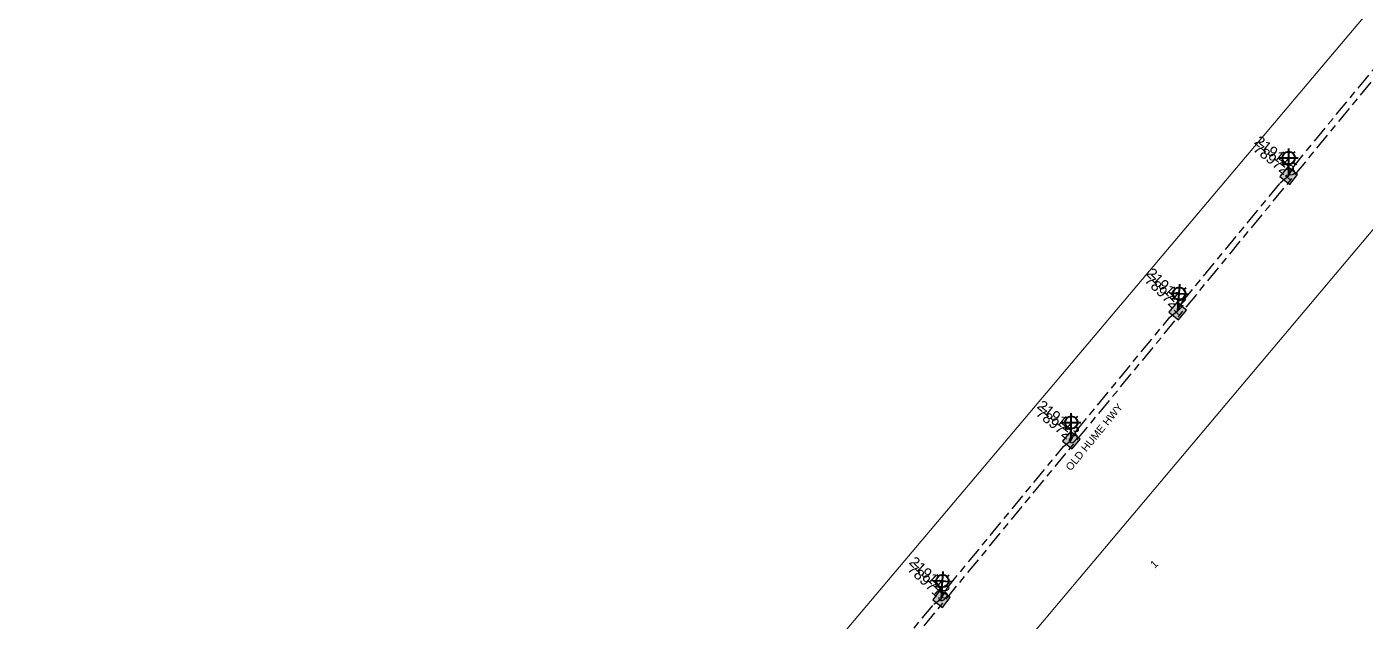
# Model space of a CAD drawing. Header units: metres. Extents: x 268626 to 271256, y 6186812 to 6188765.
# Drawn here: x 269028.9 to 269348.2, y 6187710.4 to 6187852.3 of the extents above; entities that cross this region are included whole.
import ezdxf
from ezdxf.enums import TextEntityAlignment as Align

# ---------------------------------------------------------------- set-up
doc = ezdxf.new("R2010")
doc.units = ezdxf.units.M
doc.linetypes.add('Cable Exist UG', pattern=[8.2, 4, -1.2, 1.8, -1.2])
doc.layers.get('0').update_dxf_attribs({"color": 6})
for name, color, linetype, lineweight in [('Cadastre Land Parcels_SP_EXT', 96, 'Continuous', 15), ('Cadastre Roads_SP_EXT', 54, 'Continuous', 15), ('Mains_HV_EXT', 11, 'Continuous', 25), ('Mains_SL_EXT', 111, 'Continuous', 25)]:
    doc.layers.add(name, color=color, linetype=linetype, lineweight=lineweight)
doc.layers.add('Equip_SP_SL_EXT', color=7, linetype='Continuous')
doc.layers.add('SupportsUG_SP_LV_SL_EXT', color=7, linetype='Continuous')
doc.styles.add('COLUMN_LABEL', font='arial.ttf')
doc.styles.add('iecARIAL', font='arial.ttf', dxfattribs={"height": 2})
doc.styles.add('POLE_LABEL', font='arial.ttf', dxfattribs={"height": 2})
doc.styles.get("Standard").update_dxf_attribs({"font": 'arial.ttf'})

# ---------------------------------------------------------------- blocks, each defined once
blk = doc.blocks.new('COLUMN_EXT')
blk.add_hatch(color=256).paths.add_polyline_path([(-1.49, 1.48), (-1.49, -1.49), (1.48, -1.49), (1.48, 1.48)])
blk.add_lwpolyline([(-1.49, -1.49), (1.48, -1.49), (1.48, 1.48), (-1.49, 1.48)], close=True)
for tag, height, style, flags, p in [('ASSET_NUM', 2.5, 'COLUMN_LABEL', 8, (2, 2)), ('STRUCTURE_PLANT_NUMBER', 0.2, 'POLE_LABEL', 9, (1.81, 0.03)), ('STREET_CODE', 0.2, 'COLUMN_LABEL', 9, (1.81, -0.2))]:
    blk.add_attdef(tag, text='', height=height, dxfattribs=dict(style=style, flags=flags)).set_placement(p, align=Align.MIDDLE_LEFT)
at = {"flags": 1}
blk.add_attdef('Z', (1.81, -2.35), '', height=0.2, dxfattribs=at)
at = {"flags": 9}
for tag, p in [('COLUMN_TYPE', (1.81, -0.4)), ('OWNED_BY', (1.81, -0.6)), ('STATE', (1.81, -0.8)), ('USAGE', (1.81, -1)), ('STREETNAME', (1.81, -1.6)), ('SUBURB', (1.81, -1.8)), ('LEGEND', (1.81, -1.2)), ('LOCATION', (1.81, -1.4)), ('NOTES', (1.81, -2))]:
    blk.add_attdef(tag, text='', height=0.2, dxfattribs=at).set_placement(p, align=Align.MIDDLE_LEFT)
blk = doc.blocks.new('SL_LANTERN_EXT')
at = {"lineweight": 40}
for p, q in [((0, 1.97), (0, 6.47)), ((-2.25, 4.22), (2.25, 4.22)), ((-1.46, 5.68), (-1.06, 5.28)), ((1.46, 5.68), (1.06, 5.28)), ((-1.46, 2.76), (-1.06, 3.16)), ((0, 0), (0, 2.72)), ((1.46, 2.76), (1.06, 3.16))]:
    blk.add_line(p, q, dxfattribs=at)
blk.add_circle((0, 4.22), 1.5, dxfattribs=at)
at = {"style": 'iecARIAL', "flags": 8}
blk.add_attdef('ASSET_NUM', (1.5, 1.5), '', height=2.5, dxfattribs=at)
for tag, p, height, flags in [('OPERATING_VOLTAGE', (0.98, -1.65), 0.2, 9), ('ORIENTATION', (0.98, -1.85), 0.2, 9), ('OWNED_BY', (0.98, -2.05), 0.2, 9), ('STATE', (0.98, -2.25), 0.2, 9), ('CONSTRUCTED_VOLTAGE', (0.98, -0.65), 0.2, 9), ('CONTROL_TYPE', (0.98, -0.85), 0.2, 9), ('LANTERN_PURPOSE', (0.98, -1.05), 0.2, 9), ('LANTERN_TYPE', (0.98, -1.25), 0.2, 9), ('NO_PHASES', (0.98, -1.45), 0.2, 9), ('USAGE', (0.98, -2.45), 0.2, 9), ('CEXIST', (0.98, -2.65), 0.2, 9), ('CNEW', (0.98, -2.85), 0.2, 9), ('CNUMBER', (0.98, -3.05), 0.2, 9), ('CREMOVE', (0.98, -3.25), 0.2, 9), ('LNUMBER', (2.18, -3.25), 2.5, 8), ('CREPLACE', (0.98, -3.45), 0.2, 9), ('LKINGHEIGHT', (0.98, -3.65), 0.2, 9), ('LBRACKET', (0.98, -3.85), 0.2, 9), ('LBRACKETVOCAB', (0.98, -4.05), 0.2, 9), ('LCATEGORY', (0.98, -4.25), 0.2, 9), ('LCHARGE1', (0.98, -4.45), 0.2, 9), ('LCHARGE1PERCENT', (0.98, -4.65), 0.2, 9), ('LCHARGE2', (0.98, -4.85), 0.2, 9), ('LCHARGE2PERCENT', (0.98, -5.05), 0.2, 9), ('LCHARGE3', (0.98, -5.25), 0.2, 9), ('LCHARGE3PERCENT', (0.98, -5.45), 0.2, 9), ('LEXIST', (0.98, -5.65), 0.2, 9), ('LLAMP', (0.98, -5.85), 0.2, 9), ('LLAMPVOCAB', (0.98, -6.05), 0.2, 9), ('LMAST', (0.98, -6.25), 0.2, 9), ('LMASTVOCAB', (0.98, -6.45), 0.2, 9), ('STREETNAME', (0.98, -9.25), 0.2, 9), ('SUBURB', (0.98, -9.45), 0.2, 1), ('LNEW', (0.98, -6.65), 0.2, 9), ('LANTNUMBER', (0.98, -6.85), 0.2, 9), ('LOUTREACH', (0.98, -7.25), 0.2, 9), ('LOUTREACHVOCAB', (0.98, -7.45), 0.2, 9), ('LRATECODE', (0.98, -7.65), 0.2, 9), ('LREMOVE', (0.98, -7.85), 0.2, 9), ('LREPLACE', (0.98, -8.05), 0.2, 9), ('LTYPE', (0.98, -8.25), 0.2, 9), ('LTYPEVOCAB', (0.98, -8.45), 0.2, 9), ('LEGEND', (0.98, -8.65), 0.2, 9), ('LOCATION', (0.98, -8.85), 0.2, 9), ('NOTES', (0.98, -9.05), 0.2, 9)]:
    blk.add_attdef(tag, p, '', height=height, dxfattribs=dict(flags=flags))

msp = doc.modelspace()

# ---------------------------------------------------------------- linework, layer by layer
at = {"layer": 'Cadastre Land Parcels_SP_EXT', "linetype": 'Continuous'}
msp.add_lwpolyline([(269026.5223, 6187507.6709), (269063.9043, 6187539.0954), (269080.6364, 6187554.0317), (269100.4585, 6187571.727), (269140.9644, 6187614.3968), (269161.6562, 6187636.1937), (269149.8766, 6187637.7581), (269145.3569, 6187638.3664), (269139.7421, 6187639.1464), (269155.111, 6187657.3718), (269161.6575, 6187656.4865), (269166.0456, 6187655.869), (269178.7342, 6187654.1839), (269363.2584, 6187873.0008), (269363.2584, 6187873.0008), (269382.2467, 6187901.0717), (269394.1041, 6187918.6017), (269370.3475, 6187921.9938), (269359.8472, 6187923.3594), (269021.6954, 6187967.5436)], dxfattribs=at)
msp.add_lwpolyline([(269275.3382, 6187567.5157), (269318.6468, 6187619.0135), (269348.6067, 6187654.6375), (269350.0506, 6187656.3547), (269403.9568, 6187720.4519), (269426.5329, 6187750.716), (269445.2124, 6187757.8986), (269410.8151, 6187857.7646), (269369.9915, 6187827.5846), (269317.7431, 6187765.4765), (269207.277, 6187634.1662), (269205.6185, 6187632.1949), (269208.0998, 6187604.0789), (269231.1731, 6187584.8289), (269254.168, 6187565.6446), (269275.3382, 6187567.5157)], close=True, dxfattribs=at)
at = {"layer": 'Cadastre Roads_SP_EXT', "linetype": 'Continuous'}
msp.add_lwpolyline([(269317.7431, 6187765.4764), (269369.9915, 6187827.5847), (269453.9414, 6187889.6461), (269421.7565, 6187894.703), (269415.2293, 6187895.7282), (269409.4927, 6187896.6298), (269382.2466, 6187901.0718), (269363.2583, 6187873.0008), (269178.7342, 6187654.1839), (269189.8938, 6187648.894), (269207.277, 6187634.1662), (269317.7431, 6187765.4764)], close=True, dxfattribs=at)
at = {"layer": 'Mains_HV_EXT', "linetype": 'Cable Exist UG', "flags": 128}
msp.add_lwpolyline([(269185.2973, 6187640.2515), (269186.1002, 6187642.5758), (269186.1002, 6187642.5758), (269198.4387, 6187655.1114), (269199.233, 6187656.06), (269199.233, 6187656.06), (269378.0071, 6187873.6743), (269395.8027, 6187902.1355), (269396.1464, 6187902.6807), (269396.1464, 6187902.6807), (269407.5236, 6187920.7442), (269406.2665, 6187924.5713)], dxfattribs=at)
at = {"layer": 'Mains_SL_EXT', "linetype": 'Cable Exist UG'}
for points in [[(269329.9333, 6187816.7961), (269330.8854, 6187818.6774), (269330.8854, 6187818.6774), (269354.4956, 6187847.435), (269356.6995, 6187849.3666)], [(269303.3796, 6187784.4812), (269304.422, 6187786.4645), (269304.422, 6187786.4645), (269327.9251, 6187815.0739), (269329.9333, 6187816.7961)], [(269278.0123, 6187753.5919), (269279.1271, 6187755.674), (269279.1271, 6187755.674), (269301.5645, 6187782.9862), (269303.3796, 6187784.4812)], [(269247.0761, 6187715.7734), (269248.339, 6187718.1968), (269248.339, 6187718.1968), (269276.2057, 6187752.118), (269278.0783, 6187753.6248)], [(269210.384, 6187671.1826), (269211.2598, 6187673.0619), (269211.2598, 6187673.0619), (269245.2448, 6187714.4305), (269247.0761, 6187715.7734)]]:
    msp.add_lwpolyline(points, dxfattribs=at)

# ---------------------------------------------------------------- block references
at = {"layer": 'Equip_SP_SL_EXT'}
ref = msp.add_blockref('SL_LANTERN_EXT', (269329.9332, 6187816.7961), dxfattribs=at)
ref.add_attrib('ASSET_NUM', '219115', dxfattribs={"layer": '0', "height": 2.5, "rotation": 321.557461, "style": 'iecARIAL'}).set_placement((269331.4332, 6187818.2961), align=Align.MIDDLE_RIGHT)
ref = msp.add_blockref('SL_LANTERN_EXT', (269303.4475, 6187784.4357), dxfattribs=dict(at, rotation=355.0953749898965))
ref.add_attrib('ASSET_NUM', '219114', dxfattribs={"layer": '0', "height": 2.5, "rotation": 315.431229, "style": 'iecARIAL'}).set_placement((269304.9475, 6187785.9357), align=Align.MIDDLE_RIGHT)
ref = msp.add_blockref('SL_LANTERN_EXT', (269278.0783, 6187753.6248), dxfattribs=at)
ref.add_attrib('ASSET_NUM', '219113', dxfattribs={"layer": '0', "height": 2.5, "rotation": 321.311519, "style": 'iecARIAL'}).set_placement((269279.5783, 6187755.1248), align=Align.MIDDLE_RIGHT)
ref = msp.add_blockref('SL_LANTERN_EXT', (269247.0761, 6187715.7735), dxfattribs=dict(at, rotation=356.4556956507756))
ref.add_attrib('ASSET_NUM', '219112', dxfattribs={"layer": '0', "height": 2.5, "rotation": 317.407823, "style": 'iecARIAL'}).set_placement((269248.5761, 6187717.2735), align=Align.MIDDLE_RIGHT)
at = {"layer": 'SupportsUG_SP_LV_SL_EXT'}
ref = msp.add_blockref('COLUMN_EXT', (269329.9333, 6187816.7961), dxfattribs=dict(at, rotation=51.55746050761283))
ref.add_attrib('ASSET_NUM', '789722', dxfattribs={"layer": '0', "height": 2.5, "rotation": 321.557461, "style": 'COLUMN_LABEL'}).set_placement((269331.9333, 6187817.5461), align=Align.TOP_RIGHT)
ref = msp.add_blockref('COLUMN_EXT', (269303.4476, 6187784.4357), dxfattribs=dict(at, rotation=50.65723780687217))
ref.add_attrib('ASSET_NUM', '789721', dxfattribs={"layer": '0', "height": 2.5, "rotation": 315.431229, "style": 'COLUMN_LABEL'}).set_placement((269305.4476, 6187785.1857), align=Align.TOP_RIGHT)
ref = msp.add_blockref('COLUMN_EXT', (269278.0783, 6187753.6248), dxfattribs=dict(at, rotation=51.31151952533565))
ref.add_attrib('ASSET_NUM', '789720', dxfattribs={"layer": '0', "height": 2.5, "rotation": 321.311519, "style": 'COLUMN_LABEL'}).set_placement((269280.0783, 6187754.3748), align=Align.TOP_RIGHT)
ref = msp.add_blockref('COLUMN_EXT', (269247.0762, 6187715.7735), dxfattribs=dict(at, rotation=142.6779955739805))
ref.add_attrib('ASSET_NUM', '789719', dxfattribs={"layer": '0', "height": 2.5, "rotation": 317.407823, "style": 'COLUMN_LABEL'}).set_placement((269249.0762, 6187716.5235), align=Align.TOP_RIGHT)

# ---------------------------------------------------------------- texts
at = {"layer": 'Cadastre Land Parcels_SP_EXT'}
msp.add_text('1', height=1.8, rotation=43.132293, dxfattribs=at).set_placement((269297.9359, 6187722.8818))
at = {"layer": 'Cadastre Roads_SP_EXT'}
msp.add_text('OLD HUME HWY', height=1.8, rotation=50.731853, dxfattribs=at).set_placement((269277.9396, 6187746.1352))

doc.saveas('drawing.dxf')
